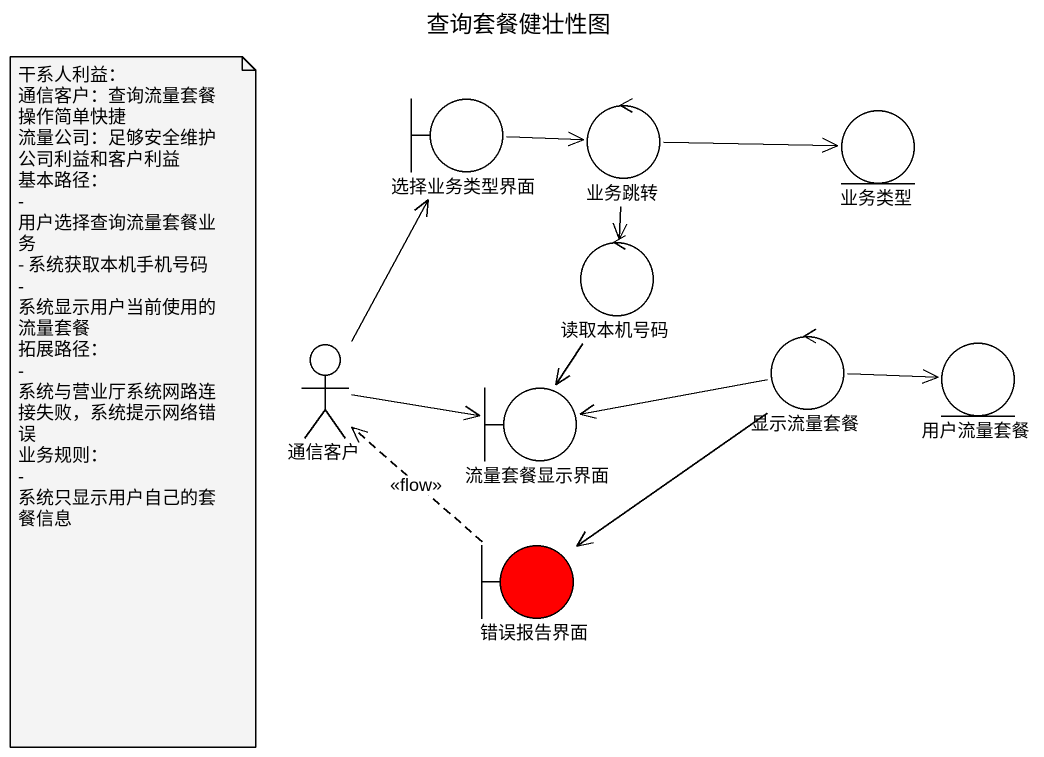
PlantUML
@startuml
title 查询套餐健壮性图
boundary 选择业务类型界面
control 业务跳转
entity 业务类型
control 读取本机号码
actor 通信客户
control 显示流量套餐
entity 用户流量套餐
boundary 流量套餐显示界面
boundary 错误报告界面 #FF0000
选择业务类型界面 -right-> 业务跳转
业务跳转 -right-> 业务类型
业务跳转 --> 读取本机号码
读取本机号码 --> 流量套餐显示界面
通信客户 -up-> 选择业务类型界面
通信客户 -right-> 流量套餐显示界面
显示流量套餐 -right-> 用户流量套餐
显示流量套餐 -left-> 流量套餐显示界面
显示流量套餐 --> 错误报告界面
错误报告界面 .up.> 通信客户 : <<flow>>
note as N1
  干系人利益：
  通信客户：查询流量套餐操作简单快捷
  流量公司：足够安全维护公司利益和客户利益
  基本路径：
  - 用户选择查询流量套餐业务
  - 系统获取本机手机号码
  - 系统显示用户当前使用的流量套餐
  拓展路径：
  - 系统与营业厅系统网路连接失败，系统提示网络错误
  业务规则：
  - 系统只显示用户自己的套餐信息
end note
@enduml
